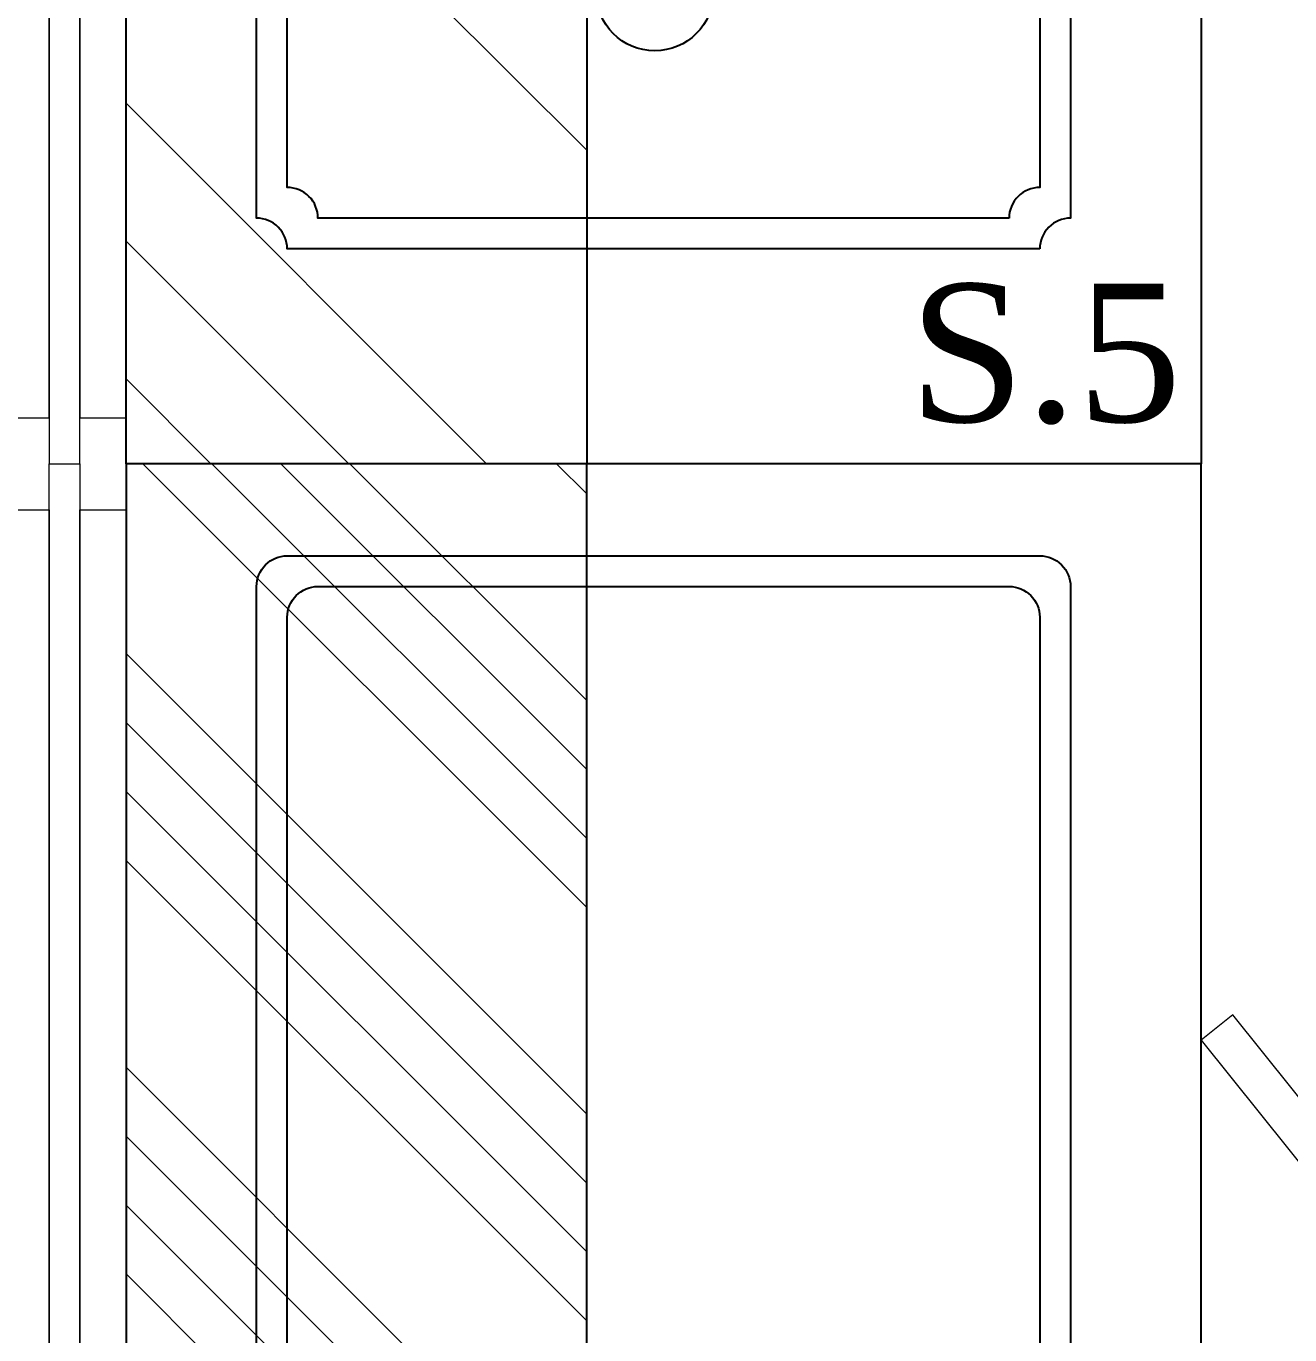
# Model space of a CAD drawing. Header units: millimetres. Extents: x -29311 to -3405, y 28913 to 42880.
# Drawn here: x -16830.8 to -16748.6, y 39933 to 40018.3 of the extents above; entities that cross this region are included whole.
import ezdxf
from ezdxf.enums import TextEntityAlignment as Align

# ---------------------------------------------------------------- set-up
doc = ezdxf.new("R2010")
doc.units = ezdxf.units.MM
doc.linetypes.add('NewLinetype1', pattern=[0])
doc.layers.add('A-YAZI', color=136, linetype='Continuous')
doc.layers.add('GRC-Ekipman', color=4, linetype='Continuous', lineweight=25)
doc.styles.add('YAZ-50', font='times.ttf', dxfattribs={"width": 0.9})

# ---------------------------------------------------------------- blocks, each defined once
blk = doc.blocks.new('Sıcak Serv. Ünit(GN). L190')
at = {"linetype": 'NewLinetype1', "lineweight": 0}
h = blk.add_hatch(dxfattribs=at)
h.set_pattern_fill('ANSI34-METRIC', color=251, scale=2, style=0)
h.set_pattern_definition([(45, (1041.072, 1060.847), (-26.9408, 26.9408), []), (45, (1050.052, 1060.847), (-26.9408, 26.9408), []), (45, (1059.033, 1060.847), (-26.9408, 26.9408), []), (45, (1068.013, 1060.847), (-26.9408, 26.9408), [])])
h.paths.add_polyline_path([(-190, -40), (-190, -70), (0, -70), (0, -40)])
for p, q in [((-190, 0), (0, 0)), ((0, 0), (0, -70)), ((-190, -40), (0, -40)), ((0, -40), (0, -70)), ((0, -70), (-190, -70)), ((0, -70), (-190, -70)), ((-3, -70), (-187, -70))]:
    blk.add_line(p, q)
at = {"color": 45, "lineweight": 0}
for p, q in [((-3, -73), (-3, -70)), ((0, -73), (-190, -73)), ((-187, -73), (-3, -73)), ((0, -75), (0, -73)), ((-190, -75), (0, -75)), ((-3, -75), (-187, -75)), ((-3, -78), (-3, -75))]:
    blk.add_line(p, q, dxfattribs=at)
at = {"color": 33}
for points in [[(-14, -10.5), (-14, -59.5, 0.414214), (-16, -61.5), (-44.5, -61.5, 0.414214), (-46.5, -59.5), (-46.5, -10.5, 0.414214), (-44.5, -8.5), (-16, -8.5, 0.414214)], [(-16, -12.5), (-16, -57.5, 0.414214), (-18, -59.5), (-42.5, -59.5, 0.414214), (-44.5, -57.5), (-44.5, -12.5, 0.414214), (-42.5, -10.5), (-18, -10.5, 0.414214)]]:
    blk.add_lwpolyline(points, format="xyb", close=True, dxfattribs=at)
blk.add_circle((-30.72, -35.57), 3.823, dxfattribs=at)
blk = doc.blocks.new('frenox soğuk servis ü. L140')
at = {"lineweight": 0}
h = blk.add_hatch(dxfattribs=at)
h.set_pattern_fill('ANSI34', color=251, style=0)
h.set_pattern_definition([(45, (-4806.476, -0.103), (-13.470384, 13.470384), []), (45, (-4801.986, -0.103), (-13.470384, 13.470384), []), (45, (-4797.496, -0.103), (-13.470384, 13.470384), []), (45, (-4793.006, -0.103), (-13.470384, 13.470384), [])])
h.paths.add_polyline_path([(-0.923, -40.103), (-0.923, -70.103), (131.077, -70.103), (131.077, -40.103)])
at = {"color": 251, "lineweight": 0}
blk.add_lwpolyline([(65.879, 26.728), (34.982, 1.957), (36.634, -0.103), (67.53, 24.668)], close=True, dxfattribs=at)
for points in [[(-0.923, -0.103), (-0.923, -70.103), (131.077, -70.103), (131.077, -0.103)], [(131.077, -40.103), (-0.923, -40.103), (-0.923, -70.103), (131.077, -70.103)]]:
    blk.add_lwpolyline(points, close=True)
at = {"color": 33}
for points in [[(125.077, -10.603), (125.077, -59.603, -0.414214), (123.077, -61.603), (7.077, -61.603, -0.414214), (5.077, -59.603), (5.077, -10.603, -0.414214), (7.077, -8.603), (123.077, -8.603, -0.414214)], [(123.077, -12.603), (123.077, -57.603, -0.414214), (121.077, -59.603), (9.077, -59.603, -0.414214), (7.077, -57.603), (7.077, -12.603, -0.414214), (9.077, -10.603), (121.077, -10.603, -0.414214)]]:
    blk.add_lwpolyline(points, format="xyb", close=True, dxfattribs=at)
at = {"color": 45, "lineweight": 0}
for points in [[(128.077, -73.103), (2.077, -73.103), (2.077, -70.103), (128.077, -70.103)], [(131.077, -75.103), (-0.923, -75.103), (-0.923, -73.103), (131.077, -73.103)], [(128.077, -78.103), (2.077, -78.103), (2.077, -75.103), (128.077, -75.103)]]:
    blk.add_lwpolyline(points, close=True, dxfattribs=at)

msp = doc.modelspace()

# ---------------------------------------------------------------- block references
at = {"layer": 'GRC-Ekipman', "rotation": 270}
for name, p in [('Sıcak Serv. Ünit(GN). L190', (-16754.337, 39989.768)), ('frenox soğuk servis ü. L140', (-16754.234, 39988.846))]:
    msp.add_blockref(name, p, dxfattribs=at)

# ---------------------------------------------------------------- texts
at = {"layer": 'A-YAZI', "color": 7, "style": 'YAZ-50'}
msp.add_text('S.5', height=9, dxfattribs=at).set_placement((-16764.48, 39992.5), align=Align.CENTER)

doc.saveas('drawing.dxf')
